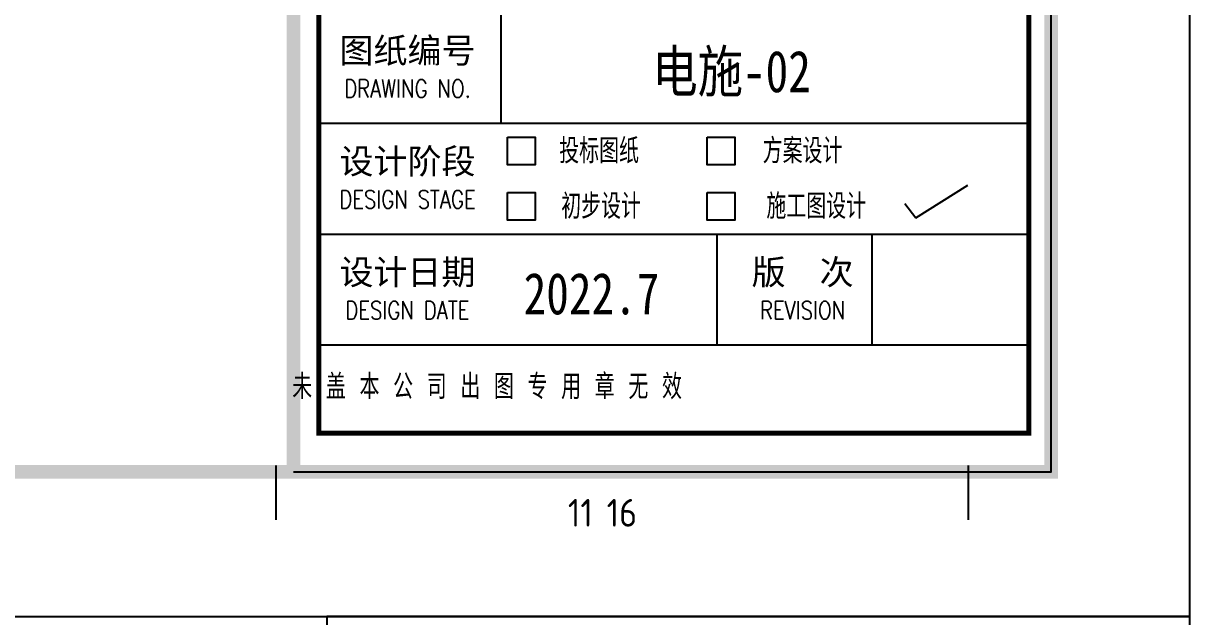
# Model space of a CAD drawing. Extents: x 815029915 to 815825525, y 579155098 to 579748855.
# Drawn here: x 815539355 to 815547777, y 579361391 to 579365675 of the extents above; entities that cross this region are included whole.
import ezdxf
from ezdxf.enums import TextEntityAlignment as Align

# ---------------------------------------------------------------- set-up
doc = ezdxf.new("R2010")
doc.units = 0
doc.header["$LTSCALE"] = 100
doc.header["$MEASUREMENT"] = 0
for name, color, linetype in [('TK', 7, 'Continuous'), ('ZG-图名', 10, 'Continuous'), ('zm', 1, 'Continuous')]:
    doc.layers.add(name, color=color, linetype=linetype)
doc.styles.add('-宋体', font='', dxfattribs={"width": 0.8})
doc.styles.add('ISOCP', font='isocp.shx', dxfattribs={"bigfont": 'gbcbig.shx'})
doc.styles.add('基本字体', font='simplex.shx', dxfattribs={"height": 180, "bigfont": 'hztxt.shx'})
doc.styles.get('-宋体').set_extended_font_data('SimSun')

# ---------------------------------------------------------------- blocks, each defined once
blk = doc.blocks.new('CCIAD-TK-A2-图签')
at = {"layer": 'TK'}
for p, q in [((544.265, 51.628), (544.265, 35.628)), ((531.317, 35.628), (582.387, 35.628)), ((533.317, 35.628), (582.387, 35.628)), ((533.317, 35.628), (582.387, 35.628)), ((533.317, 35.628), (582.387, 35.628)), ((533.317, 35.628), (582.387, 35.628)), ((531.317, 27.628), (582.387, 27.628)), ((533.317, 27.628), (582.387, 27.628)), ((559.858, 27.628), (559.858, 19.628)), ((571.049, 27.628), (571.049, 19.628)), ((531.317, 19.628), (582.387, 19.628)), ((533.317, 19.628), (573.317, 19.628))]:
    blk.add_line(p, q, dxfattribs=at)
at = {"layer": 'TK', "const_width": 1}
blk.add_lwpolyline([(529.286, 10.457), (529.286, 410)], dxfattribs=at)
at = {"layer": 'TK'}
blk.add_lwpolyline([(529.286, 10.457), (584, 10.457), (584, 410)], dxfattribs=at)
at = {"layer": 'TK', "const_width": 0.347}
blk.add_lwpolyline([(531.117, 185.398), (582.387, 185.398), (582.387, 13.253), (531.117, 13.253)], close=True, dxfattribs=at)
at = {"layer": 'TK'}
for points in [[(544.743, 34.628), (546.743, 34.628), (546.743, 32.628), (544.743, 32.628)], [(559.146, 34.628), (561.146, 34.628), (561.146, 32.628), (559.146, 32.628)], [(544.743, 30.628), (546.743, 30.628), (546.743, 28.628), (544.743, 28.628)], [(559.146, 30.628), (561.146, 30.628), (561.146, 28.628), (559.146, 28.628)]]:
    blk.add_lwpolyline(points, close=True, dxfattribs=at)
at = {"layer": 'TK', "style": '基本字体', "width": 0.8}
for s, p in [('投标图纸', (551.352, 33.628)), ('方案设计  ', (567.031, 33.628)), ('初步设计', (551.496, 29.628)), ('施工图设计', (567.031, 29.628))]:
    blk.add_text(s, height=1.8, dxfattribs=at).set_placement(p, align=Align.MIDDLE_CENTER)
blk.add_text('未 盖 本 公 司 出 图 专 用 章 无 效', height=1.8, dxfattribs=at).set_placement((557.337, 16.606), align=Align.MIDDLE_RIGHT)
at = {"layer": 'TK', "char_height": 1.8, "attachment_point": 5, "style": '基本字体'}
for s, insert, width in [('{\\fSimHei|b0|i0|c134|p49;图纸编号\\W0.8; \\P\\Fsimplex,hztxt|c134;\\H0.7222x;DRAWING NO.\\H1.3847x; }', (537.517, 39.628), 11.6), ('{\\fSimHei|b0|i0|c134|p49;设计阶段\\W0.8;\\P\\Fsimplex,hztxt|c134;\\H0.7222x;DESIGN STAGE}', (537.517, 31.628), 11.6), ('{\\fSimHei|b0|i0|c134|p49;设计日期\\fKaiTi_GB2312|b0|i0|c134|p49;\\H1.167x;\\P\\Fsimplex,hztxt|c134;\\H0.619x;\\W0.8;DESIGN DATE }', (537.517, 23.628), 11.6), ('{\\fSimHei|b0|i0|c134|p49;版  次\\Fsimplex,hztxt|c134;\\H0.7222x;\\W0.8;REVISION}', (566.049, 23.628), 10)]:
    blk.add_mtext(s, dxfattribs=dict(at, insert=insert, width=width))
blk = doc.blocks.new('l')
at = {"layer": 'TK'}
blk.add_lwpolyline([(815463677.3, 579451444.5), (815463677.3, 579409444.5), (815547777.3, 579409444.5), (815547777.3, 579451444.5)], close=True, dxfattribs=at)

msp = doc.modelspace()

# ---------------------------------------------------------------- linework, layer by layer
at = {"layer": 'TK'}
for p, q in [((815541177.3, 579362482.2), (815541177.3, 579362090.9)), ((815546177.3, 579362482.2), (815546177.3, 579362090.9))]:
    msp.add_line(p, q, dxfattribs=at)
msp.add_lwpolyline([(815463677.3, 579403390.9), (815463677.3, 579361390.9), (815547777.3, 579361390.9), (815547777.3, 579403390.9)], close=True, dxfattribs=at)
at = {"layer": 'TK', "const_width": 100}
msp.add_lwpolyline([(815466177.3, 579362436.5), (815466177.3, 579402390.9), (815546777.3, 579402390.9), (815546777.3, 579362436.5)], close=True, dxfattribs=at)
at = {"layer": 'zm'}
for p, q in [((815545800.5, 579364271.2), (815546175.1, 579364506.1)), ((815545719.8, 579364373.9), (815545800.5, 579364271.2))]:
    msp.add_line(p, q, dxfattribs=at)
at = {"layer": 'zm', "color": 1}
msp.add_lwpolyline([(815541546.3, 579355337.2), (815547777.3, 579355337.2), (815547777.3, 579361390.9), (815541546.3, 579361390.9)], close=True, dxfattribs=at)

# ---------------------------------------------------------------- block references
at = {"layer": 'TK', "xscale": 100, "yscale": 100, "zscale": 100}
msp.add_blockref('CCIAD-TK-A2-图签', (815488377.3, 579361390.9), dxfattribs=at)
at = {"layer": 'zm', "color": 1}
msp.add_blockref('l', (0, -48053.6), dxfattribs=at)

# ---------------------------------------------------------------- texts
at = {"layer": 'TK', "style": 'ISOCP'}
for s, p in [('11', (815543377.3, 579362140.9)), ('16', (815543677.3, 579362140.9))]:
    msp.add_text(s, height=200, dxfattribs=at).set_placement(p, align=Align.MIDDLE)
at = {"layer": 'ZG-图名', "style": '-宋体', "width": 0.8}
for s, p in [('电施-02', (815544469.2, 579365333.6)), ('2022.7', (815543457.7, 579363721.3))]:
    msp.add_text(s, height=300, dxfattribs=at).set_placement(p, align=Align.MIDDLE)

doc.saveas('drawing.dxf')
